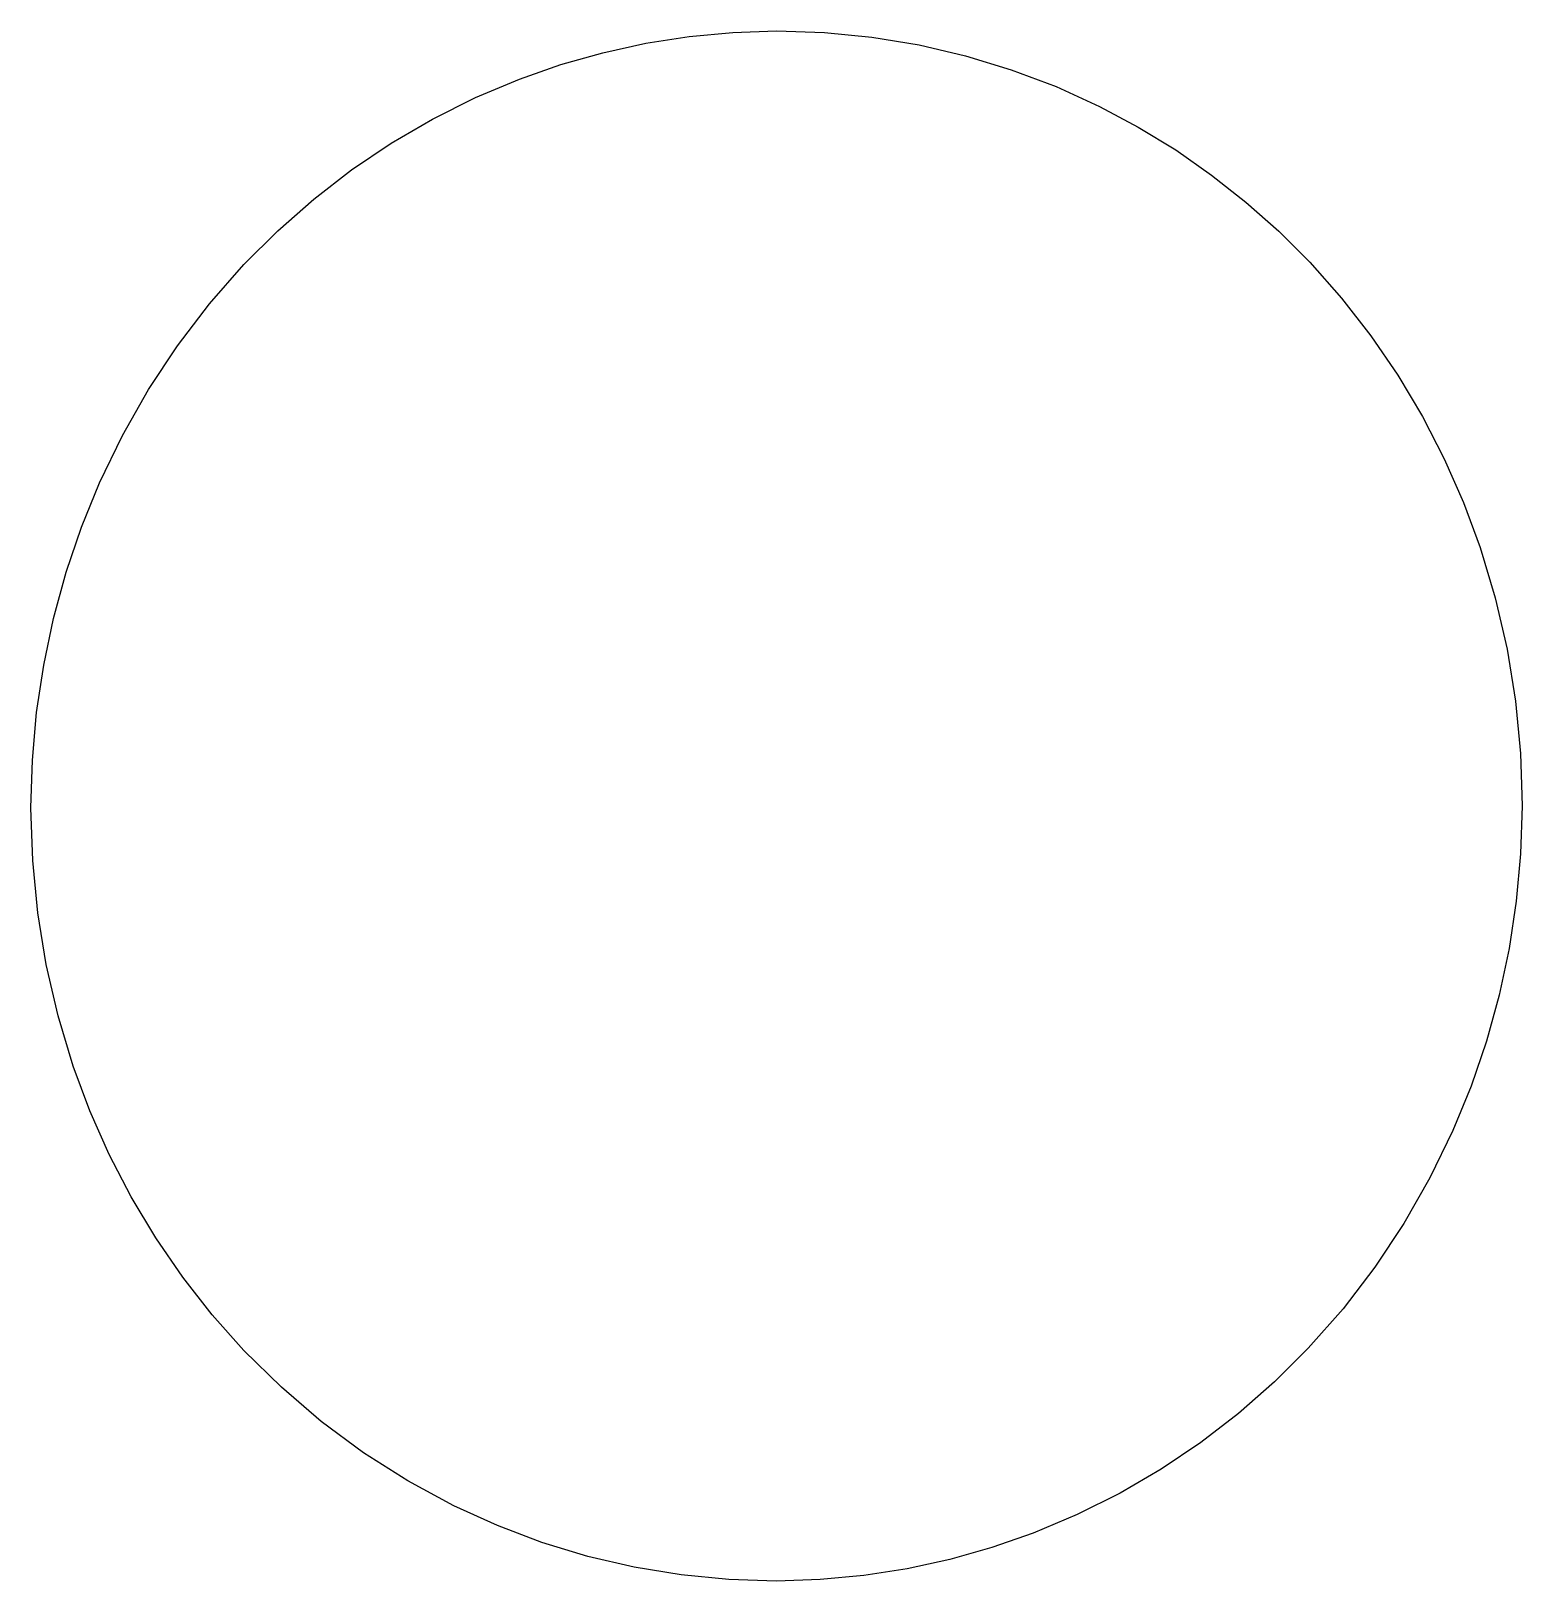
# Model space of a CAD drawing. Header units: millimetres. Extents: x -734 to 734, y -763 to 762.
import ezdxf

# ---------------------------------------------------------------- set-up
doc = ezdxf.new("R2010")
doc.units = ezdxf.units.MM

msp = doc.modelspace()

# ---------------------------------------------------------------- linework, layer by layer
at = {"color": 7, "linetype": 'Continuous'}
for p, q in [((-170.9, 741.1), (-128.7, 750.4)), ((-128.7, 750.4), (-86.1, 757)), ((-86.1, 757), (-43.1, 761)), ((-43.1, 761), (0, 762.5)), ((0, 762.5), (47.1, 761)), ((47.1, 761), (93.9, 756.5)), ((93.9, 756.5), (140.4, 748.8)), ((140.4, 748.8), (186.2, 738.1)), ((-212.4, 729.4), (-170.9, 741.1)), ((186.2, 738.1), (231.2, 724.4)), ((-253.1, 715.2), (-212.4, 729.4)), ((231.2, 724.4), (275.3, 707.7)), ((-296.5, 696.9), (-253.1, 715.2)), ((275.3, 707.7), (318.1, 688.2)), ((-338.6, 675.8), (-296.5, 696.9)), ((318.1, 688.2), (356.2, 667.9)), ((-379.3, 652.1), (-338.6, 675.8)), ((356.2, 667.9), (393, 645.4)), ((-418.3, 625.8), (-379.3, 652.1)), ((393, 645.4), (428.4, 620.7)), ((-455.6, 597), (-418.3, 625.8)), ((428.4, 620.7), (462.2, 593.9)), ((-490.9, 565.9), (-455.6, 597)), ((462.2, 593.9), (494.5, 565.3)), ((-524.3, 532.7), (-490.9, 565.9)), ((494.5, 565.3), (525, 534.8)), ((525, 534.8), (556.2, 499.5)), ((-558.4, 493.8), (-524.3, 532.7)), ((-589.8, 452.6), (-558.4, 493.8)), ((556.2, 499.5), (585.2, 462.4)), ((585.2, 462.4), (611.8, 423.6)), ((-618.4, 409.4), (-589.8, 452.6)), ((611.8, 423.6), (635.9, 383.1)), ((-644, 364.4), (-618.4, 409.4)), ((635.9, 383.1), (657.5, 341.3)), ((-666.5, 317.8), (-644, 364.4)), ((657.5, 341.3), (676.5, 298.2)), ((-684.3, 274.2), (-666.5, 317.8)), ((676.5, 298.2), (692.8, 254.1)), ((-699.4, 229.6), (-684.3, 274.2)), ((692.8, 254.1), (707.7, 204.5)), ((-711.8, 184.2), (-699.4, 229.6)), ((707.7, 204.5), (719.3, 154)), ((-721.5, 138.1), (-711.8, 184.2)), ((719.3, 154), (727.6, 102.9)), ((-728.4, 91.6), (-721.5, 138.1)), ((-732.6, 44.7), (-728.4, 91.6)), ((727.6, 102.9), (732.5, 51.3)), ((732.5, 51.3), (734, -0.4)), ((-734, -2.4), (-732.6, 44.7)), ((-732.3, -54), (-734, -2.4)), ((734, -0.4), (732.5, -47.4)), ((-727.3, -105.5), (-732.3, -54)), ((732.5, -47.4), (728.3, -94.2)), ((-719, -156.5), (-727.3, -105.5)), ((728.3, -94.2), (721.2, -140.7)), ((721.2, -140.7), (711.4, -186.6)), ((-707.3, -206.9), (-719, -156.5)), ((711.4, -186.6), (699, -232)), ((-692.3, -256.4), (-707.3, -206.9)), ((699, -232), (683.8, -276.4)), ((-675.9, -300.4), (-692.3, -256.4)), ((683.8, -276.4), (666, -319.9)), ((-656.9, -343.4), (-675.9, -300.4)), ((666, -319.9), (643.4, -366.5)), ((-635.2, -385.1), (-656.9, -343.4)), ((643.4, -366.5), (617.8, -411.4)), ((-611.1, -425.4), (-635.2, -385.1)), ((617.8, -411.4), (589.2, -454.4)), ((-584.5, -464.2), (-611.1, -425.4)), ((589.2, -454.4), (557.8, -495.5)), ((-555.6, -501.2), (-584.5, -464.2)), ((-524.4, -536.4), (-555.6, -501.2)), ((557.8, -495.5), (523.6, -534.3)), ((-487.5, -572.7), (-524.4, -536.4)), ((523.6, -534.3), (490.3, -567.4)), ((-448.3, -606.3), (-487.5, -572.7)), ((490.3, -567.4), (455, -598.4)), ((-406.7, -637.1), (-448.3, -606.3)), ((455, -598.4), (417.7, -627.1)), ((-363.1, -664.8), (-406.7, -637.1)), ((417.7, -627.1), (378.8, -653.3)), ((378.8, -653.3), (338.2, -677)), ((-317.6, -689.4), (-363.1, -664.8)), ((338.2, -677), (296.1, -698)), ((-274.8, -708.8), (-317.6, -689.4)), ((296.1, -698), (252.8, -716.2)), ((-230.9, -725.4), (-274.8, -708.8)), ((252.8, -716.2), (212.1, -730.4)), ((-185.9, -739.1), (-230.9, -725.4)), ((212.1, -730.4), (170.6, -742.1)), ((-140.1, -749.8), (-185.9, -739.1)), ((170.6, -742.1), (128.5, -751.3)), ((-93.7, -757.4), (-140.1, -749.8)), ((-47, -761.9), (-93.7, -757.4)), ((0, -763.4), (-47, -761.9)), ((43.1, -761.9), (0, -763.4)), ((86, -757.9), (43.1, -761.9)), ((128.5, -751.3), (86, -757.9))]:
    msp.add_line(p, q, dxfattribs=at)

doc.saveas('drawing.dxf')
